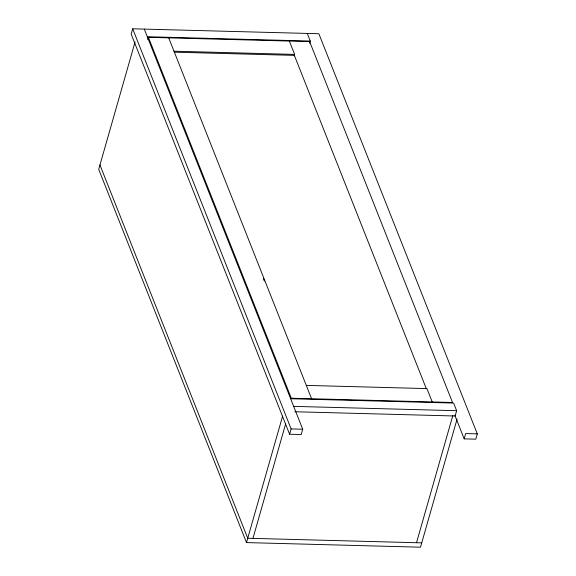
<?xml version="1.0" encoding="UTF-8"?>
<svg xmlns="http://www.w3.org/2000/svg" width="576" height="576" viewBox="0 0 576 576"><rect width="100%" height="100%" fill="white"/><g stroke="black" fill="none" stroke-linecap="round" stroke-linejoin="round"><path stroke-width="0.86" d="M454.91 415.476L464.177 438.862L475.776 439.171L477.288 433.865L318.866 33.739L132.689 28.8L131.177 34.106L289.598 434.232L301.198 434.542L302.71 429.235L144.295 29.11M135.058 42.005L98.712 169.322L246.499 542.585L420.494 547.2L457.085 419.026M147.758 39.6L148.406 37.325L309.643 41.602L452.52 402.48L291.283 398.203L148.406 37.325M294.192 55.915L294.624 54.403L289.339 41.062M309.636 43.33L310.284 41.054L307.267 33.43M246.499 542.585L282.6 416.131M252.958 538.38L285.61 424.008M289.598 434.232L291.11 428.926L132.689 28.8M416.513 542.722L452.844 415.447M290.642 398.75L453.622 403.07L456.638 410.695L455.119 416.002L294.833 411.746M464.177 438.862L465.689 433.555L477.288 433.865M147.312 36.727L310.284 41.054M173.988 51.199L294.624 54.403M174.607 52.186L294.35 55.368L426.334 388.728M306.302 385.402L426.946 388.598L432.223 401.94M293.659 406.368L456.638 410.695M291.11 428.926L302.71 429.235M421.733 542.858L247.738 538.243L99.95 164.981M168.703 37.865L311.587 398.736M263.354 278.582L264.348 281.095"/></g></svg>
